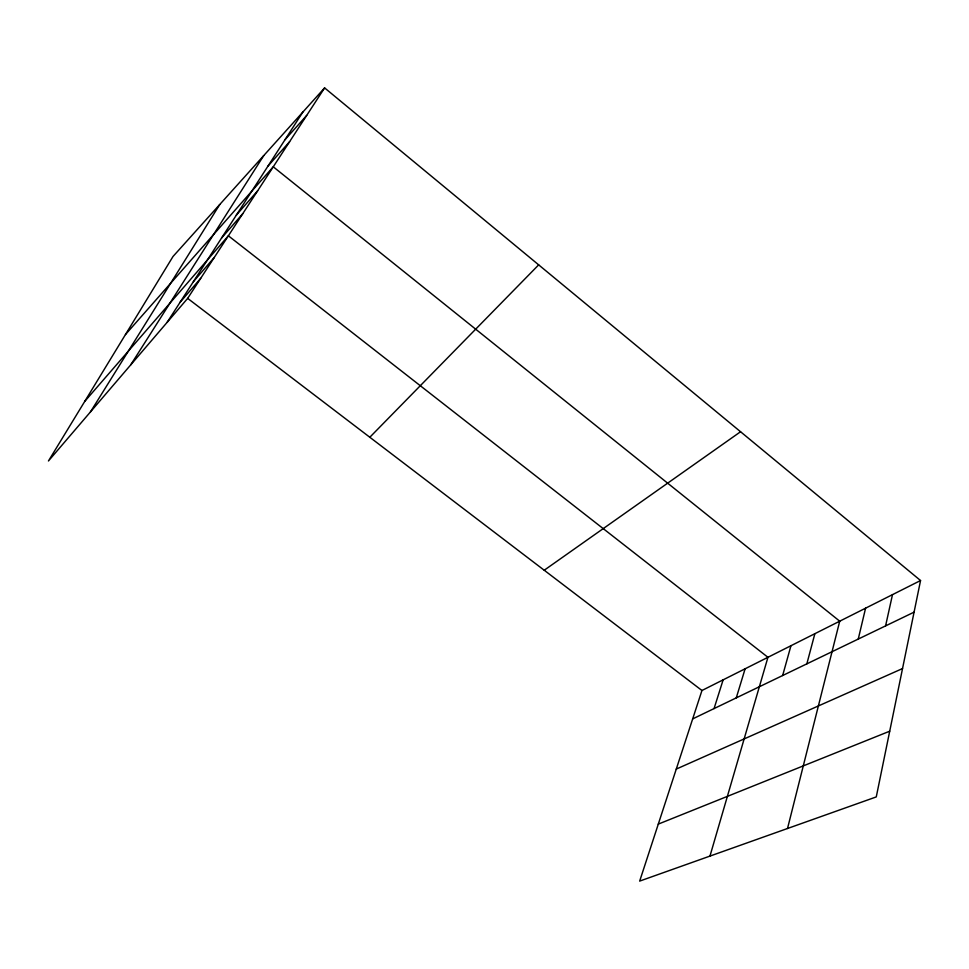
<?xml version="1.0" encoding="UTF-8"?>
<svg xmlns="http://www.w3.org/2000/svg" width="969" height="969" viewBox="0 0 969 969"><rect width="100%" height="100%" fill="white"/><g stroke="black" fill="none" stroke-linecap="round" stroke-linejoin="round"><path stroke-width="1.45" d="M920.55 580.528L876.267 796.918L639.673 881.1L701.956 690.497L920.55 580.528L324.603 87.9L173.027 256.47L48.45 460.978L187.659 298.367L324.603 87.9M885.581 625.889L892.497 594.639M858.255 639.068L865.583 608.181M787.518 828.495L839.723 621.19L273.258 166.801L125.461 334.547M806.85 663.85L814.868 633.69M782.649 675.526L790.958 645.717M709.962 856.087L767.945 657.297L228.369 235.794L84.727 401.42M736.27 697.874L745.125 668.78M714.056 708.581L723.14 679.838M90.456 411.91L219.721 204.544M130.706 364.877L263.677 155.658M167.153 322.326L302.825 112.113M179.992 302.425L200.668 278.369M193.376 281.676L214.222 257.524M221.538 238.059L242.698 213.774M236.339 215.118L257.645 190.796M268.038 166.026L289.598 141.704M285.007 139.718L306.688 115.432M369.819 437.249L538.679 264.864M544.227 570.232L740.558 431.738M692.665 718.901L914.082 612.154M676.265 769.083L902.539 668.562M658.278 824.122L889.712 731.195M187.659 298.367L701.956 690.497"/></g></svg>
